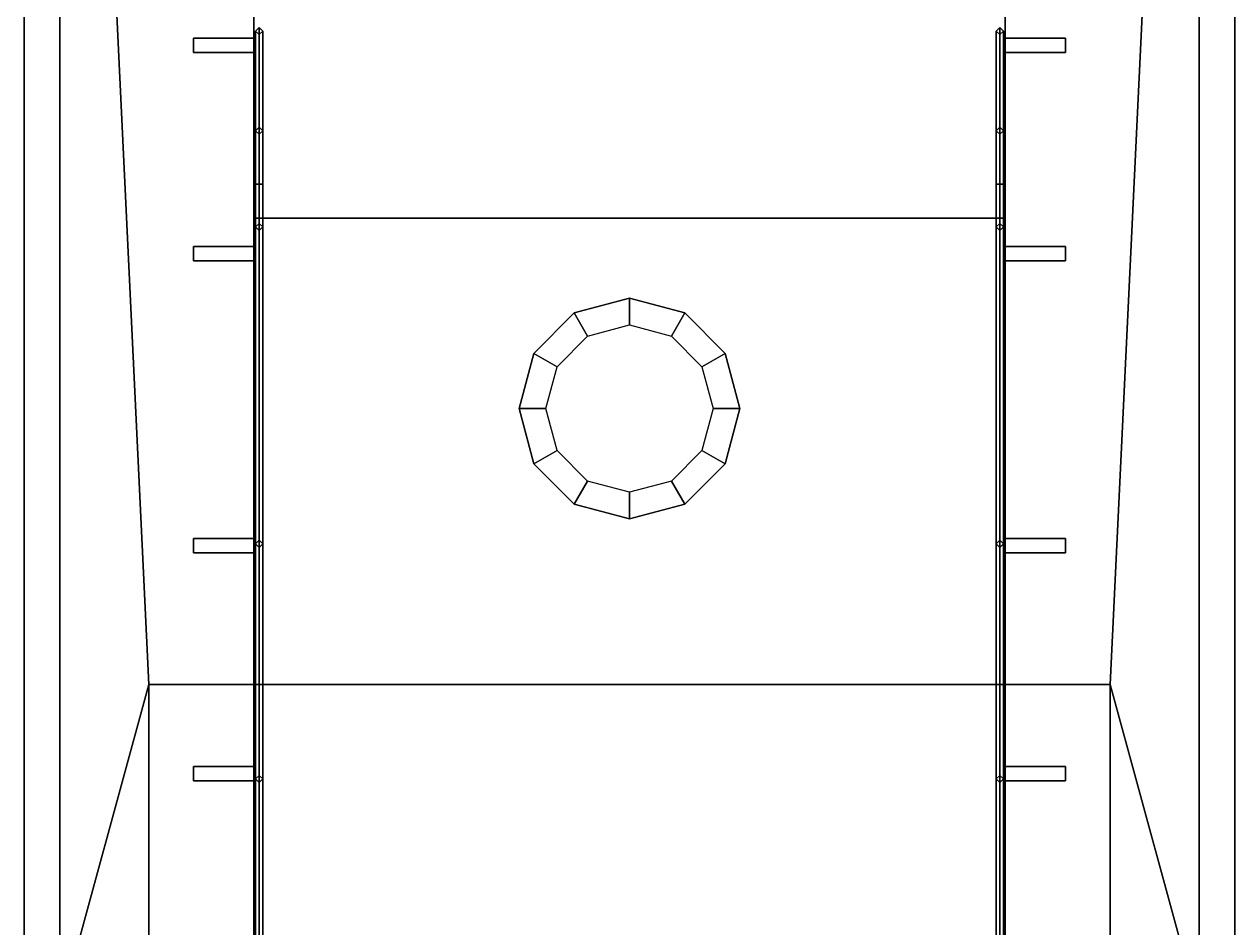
# Model space of a CAD drawing. Extents: x -3.4 to 3.4, y -22.9 to 23.6.
# Drawn here: x -3.4 to 3.4, y 10.96 to 16.04 of the extents above; entities that cross this region are included whole.
import ezdxf

# ---------------------------------------------------------------- set-up
doc = ezdxf.new("R2010")
doc.units = 0
doc.layers.get('0').update_dxf_attribs({"linetype": 'CONTINUOUS'})
doc.layers.add('SUPERSTRUCTURE', color=3, linetype='CONTINUOUS')

msp = doc.modelspace()

# ---------------------------------------------------------------- linework, layer by layer
for points in [[(-3.2, 22.79, 1.36), (-3.2, 10.5, 0.58), (-3.4, 10.5, 0.58), (-3.4, 22.79, 1.36)], [(-3.4, 22.79, 1.56), (-3.4, 10.5, 0.78), (-3.2, 10.5, 0.78), (-3.2, 22.79, 1.56)], [(-3.4, 22.79, 1.36), (-3.4, 10.5, 0.58), (-3.4, 10.5, 0.78), (-3.4, 22.79, 1.56)], [(-3.2, 22.79), (-3.2, 10.5), (-3.2, 10.5, 0.58), (-3.2, 22.79, 1.36)], [(-3.2, 22.79, 1.6), (-3.2, 10.5, 0.82), (-2.11, 10.5, 0.82), (-2.11, 22.79, 1.6)], [(3.2, 22.79), (2.7, 12.33, -1.51), (-2.7, 12.33, -1.51), (-3.2, 22.79)], [(-3.2, 10.5, -1.26), (-3.2, 10.5), (-3.2, 22.79)], [(-3.2, 22.79), (-2.7, 12.33, -1.51), (-3.2, 10.5, -1.26)], [(-3.2, 22.79, 1.56), (-3.2, 10.5, 0.78), (-3.2, 10.5, 0.82), (-3.2, 22.79, 1.6)], [(2.11, 22.79, 1.6), (2.11, 10.5, 0.82), (3.2, 10.5, 0.82), (3.2, 22.79, 1.6)], [(3.2, 22.79), (3.2, 10.5, -1.26), (2.7, 12.33, -1.51), (3.2, 22.79)], [(3.2, 10.5, 0.58), (3.2, 10.5), (3.2, 22.79), (3.2, 22.79, 1.36)], [(3.4, 22.79, 1.36), (3.4, 10.5, 0.58), (3.2, 10.5, 0.58), (3.2, 22.79, 1.36)], [(3.2, 22.79, 1.56), (3.2, 10.5, 0.78), (3.4, 10.5, 0.78), (3.4, 22.79, 1.56)], [(3.2, 22.79), (3.2, 10.5), (3.2, 10.5, -1.26), (3.2, 22.79)], [(3.2, 22.79, 1.6), (3.2, 10.5, 0.82), (3.2, 10.5, 0.78), (3.2, 22.79, 1.56)], [(3.4, 10.5, 0.78), (3.4, 10.5, 0.58), (3.4, 22.79, 1.36), (3.4, 22.79, 1.56)], [(-2.1, 15.44, 2.6), (-2.08, 15.46, 2.6), (-2.08, 16.02, 2.13), (-2.1, 16, 2.13)], [(-2.08, 15.42, 2.6), (-2.1, 15.44, 2.6), (-2.1, 16, 2.13), (-2.08, 15.98, 2.13)], [(-2.08, 15.46, 2.6), (-2.06, 15.44, 2.6), (-2.06, 16, 2.13), (-2.08, 16.02, 2.13)], [(-2.06, 15.44, 2.6), (-2.08, 15.42, 2.6), (-2.08, 15.98, 2.13), (-2.06, 16, 2.13)], [(2.06, 15.44, 2.6), (2.08, 15.46, 2.6), (2.08, 16.02, 2.13), (2.06, 16, 2.13)], [(2.08, 15.42, 2.6), (2.06, 15.44, 2.6), (2.06, 16, 2.13), (2.08, 15.98, 2.13)], [(2.08, 15.46, 2.6), (2.1, 15.44, 2.6), (2.1, 16, 2.13), (2.08, 16.02, 2.13)], [(2.1, 15.44, 2.6), (2.08, 15.42, 2.6), (2.08, 15.98, 2.13), (2.1, 16, 2.13)], [(-2.1, 15.14, 3.04), (-2.08, 15.14, 3.06), (-2.08, 15.46, 2.6), (-2.1, 15.44, 2.6)], [(-2.08, 15.14, 3.02), (-2.1, 15.14, 3.04), (-2.1, 15.44, 2.6), (-2.08, 15.42, 2.6)], [(-2.08, 15.14, 3.06), (-2.06, 15.14, 3.04), (-2.06, 15.44, 2.6), (-2.08, 15.46, 2.6)], [(-2.06, 15.14, 3.04), (-2.08, 15.14, 3.02), (-2.08, 15.42, 2.6), (-2.06, 15.44, 2.6)], [(2.06, 15.14, 3.04), (2.08, 15.14, 3.06), (2.08, 15.46, 2.6), (2.06, 15.44, 2.6)], [(2.08, 15.14, 3.02), (2.06, 15.14, 3.04), (2.06, 15.44, 2.6), (2.08, 15.42, 2.6)], [(2.08, 15.14, 3.06), (2.1, 15.14, 3.04), (2.1, 15.44, 2.6), (2.08, 15.46, 2.6)], [(2.1, 15.14, 3.04), (2.08, 15.14, 3.02), (2.08, 15.42, 2.6), (2.1, 15.44, 2.6)], [(-2.08, 10.5, 3.02), (-2.1, 10.5, 3.04), (-2.1, 15.14, 3.04), (-2.08, 15.14, 3.02)], [(-2.1, 10.5, 3.04), (-2.08, 10.5, 3.06), (-2.08, 15.14, 3.06), (-2.1, 15.14, 3.04)], [(-2.06, 10.5, 3.04), (-2.08, 10.5, 3.02), (-2.08, 15.14, 3.02), (-2.06, 15.14, 3.04)], [(-2.08, 10.5, 3.06), (-2.06, 10.5, 3.04), (-2.06, 15.14, 3.04), (-2.08, 15.14, 3.06)], [(2.08, 10.5, 3.02), (2.06, 10.5, 3.04), (2.06, 15.14, 3.04), (2.08, 15.14, 3.02)], [(2.06, 10.5, 3.04), (2.08, 10.5, 3.06), (2.08, 15.14, 3.06), (2.06, 15.14, 3.04)], [(2.1, 10.5, 3.04), (2.08, 10.5, 3.02), (2.08, 15.14, 3.02), (2.1, 15.14, 3.04)], [(2.08, 10.5, 3.06), (2.1, 10.5, 3.04), (2.1, 15.14, 3.04), (2.08, 15.14, 3.06)], [(-2.08, 14.92, 2.13), (-2.1, 14.9, 2.13), (-2.1, 14.9, 3.04), (-2.08, 14.92, 3.02)], [(-2.1, 14.9, 2.13), (-2.08, 14.88, 2.13), (-2.08, 14.88, 3.02), (-2.1, 14.9, 3.04)], [(-2.06, 14.9, 2.13), (-2.08, 14.92, 2.13), (-2.08, 14.92, 3.02), (-2.06, 14.9, 3.04)], [(-2.08, 14.88, 2.13), (-2.06, 14.9, 2.13), (-2.06, 14.9, 3.04), (-2.08, 14.88, 3.02)], [(2.08, 14.92, 2.13), (2.06, 14.9, 2.13), (2.06, 14.9, 3.04), (2.08, 14.92, 3.02)], [(2.06, 14.9, 2.13), (2.08, 14.88, 2.13), (2.08, 14.88, 3.02), (2.06, 14.9, 3.04)], [(2.1, 14.9, 2.13), (2.08, 14.92, 2.13), (2.08, 14.92, 3.02), (2.1, 14.9, 3.04)], [(2.08, 14.88, 2.13), (2.1, 14.9, 2.13), (2.1, 14.9, 3.04), (2.08, 14.88, 3.02)], [(0, 14.5, 2.13), (-0.31, 14.4169, 2.13), (-0.31, 14.4169, 2.16), (0, 14.5, 2.16)], [(0, 14.5, 2.16), (-0.31, 14.4169, 2.16), (-0.235, 14.287, 2.16), (0, 14.35, 2.16)], [(0.31, 14.4169, 2.13), (0, 14.5, 2.13), (0, 14.5, 2.16), (0.31, 14.4169, 2.16)], [(0.31, 14.4169, 2.16), (0, 14.5, 2.16), (0, 14.35, 2.16), (0.235, 14.287, 2.16)], [(-0.31, 14.4169, 2.13), (-0.5369, 14.19, 2.13), (-0.5369, 14.19, 2.16), (-0.31, 14.4169, 2.16)], [(-0.31, 14.4169, 2.16), (-0.5369, 14.19, 2.16), (-0.407, 14.115, 2.16), (-0.235, 14.287, 2.16)], [(0.5369, 14.19, 2.16), (0.31, 14.4169, 2.16), (0.235, 14.287, 2.16), (0.407, 14.115, 2.16)], [(0.5369, 14.19, 2.13), (0.31, 14.4169, 2.13), (0.31, 14.4169, 2.16), (0.5369, 14.19, 2.16)], [(-0.5369, 14.19, 2.13), (-0.62, 13.88, 2.13), (-0.62, 13.88, 2.16), (-0.5369, 14.19, 2.16)], [(-0.5369, 14.19, 2.16), (-0.62, 13.88, 2.16), (-0.47, 13.88, 2.16), (-0.407, 14.115, 2.16)], [(0.62, 13.88, 2.16), (0.5369, 14.19, 2.16), (0.407, 14.115, 2.16), (0.47, 13.88, 2.16)], [(0.62, 13.88, 2.13), (0.5369, 14.19, 2.13), (0.5369, 14.19, 2.16), (0.62, 13.88, 2.16)], [(-0.62, 13.88, 2.13), (-0.5369, 13.57, 2.13), (-0.5369, 13.57, 2.16), (-0.62, 13.88, 2.16)], [(-0.62, 13.88, 2.16), (-0.5369, 13.57, 2.16), (-0.407, 13.645, 2.16), (-0.47, 13.88, 2.16)], [(0.5369, 13.57, 2.16), (0.62, 13.88, 2.16), (0.47, 13.88, 2.16), (0.407, 13.645, 2.16)], [(0.5369, 13.57, 2.13), (0.62, 13.88, 2.13), (0.62, 13.88, 2.16), (0.5369, 13.57, 2.16)], [(-0.5369, 13.57, 2.16), (-0.31, 13.3431, 2.16), (-0.235, 13.473, 2.16), (-0.407, 13.645, 2.16)], [(0.31, 13.3431, 2.16), (0.5369, 13.57, 2.16), (0.407, 13.645, 2.16), (0.235, 13.473, 2.16)], [(-0.5369, 13.57, 2.13), (-0.31, 13.3431, 2.13), (-0.31, 13.3431, 2.16), (-0.5369, 13.57, 2.16)], [(0.31, 13.3431, 2.13), (0.5369, 13.57, 2.13), (0.5369, 13.57, 2.16), (0.31, 13.3431, 2.16)], [(-0.31, 13.3431, 2.16), (0, 13.26, 2.16), (0, 13.41, 2.16), (-0.235, 13.473, 2.16)], [(0, 13.26, 2.16), (0.31, 13.3431, 2.16), (0.235, 13.473, 2.16), (0, 13.41, 2.16)], [(-0.31, 13.3431, 2.13), (0, 13.26, 2.13), (0, 13.26, 2.16), (-0.31, 13.3431, 2.16)], [(0, 13.26, 2.13), (0.31, 13.3431, 2.13), (0.31, 13.3431, 2.16), (0, 13.26, 2.16)], [(-2.08, 13.14, 2.13), (-2.1, 13.12, 2.13), (-2.1, 13.12, 3.04), (-2.08, 13.14, 3.02)], [(-2.06, 13.12, 2.13), (-2.08, 13.14, 2.13), (-2.08, 13.14, 3.02), (-2.06, 13.12, 3.04)], [(2.08, 13.14, 2.13), (2.06, 13.12, 2.13), (2.06, 13.12, 3.04), (2.08, 13.14, 3.02)], [(2.1, 13.12, 2.13), (2.08, 13.14, 2.13), (2.08, 13.14, 3.02), (2.1, 13.12, 3.04)], [(-2.1, 13.12, 2.13), (-2.08, 13.1, 2.13), (-2.08, 13.1, 3.02), (-2.1, 13.12, 3.04)], [(-2.08, 13.1, 2.13), (-2.06, 13.12, 2.13), (-2.06, 13.12, 3.04), (-2.08, 13.1, 3.02)], [(2.06, 13.12, 2.13), (2.08, 13.1, 2.13), (2.08, 13.1, 3.02), (2.06, 13.12, 3.04)], [(2.08, 13.1, 2.13), (2.1, 13.12, 2.13), (2.1, 13.12, 3.04), (2.08, 13.1, 3.02)], [(-2.7, 12.33, -1.51), (-2.7, -7.18, -1.51), (-3.2, -7.19, -1.26), (-3.2, 10.5, -1.26)], [(2.7, 12.33, -1.51), (2.7, -7.18, -1.51), (-2.7, -7.18, -1.51), (-2.7, 12.33, -1.51)], [(3.2, 10.5, -1.26), (3.2, -7.19, -1.26), (2.7, -7.18, -1.51), (2.7, 12.33, -1.51)], [(-2.08, 11.82, 2.13), (-2.1, 11.8, 2.13), (-2.1, 11.8, 3.04), (-2.08, 11.82, 3.02)], [(-2.1, 11.8, 2.13), (-2.08, 11.78, 2.13), (-2.08, 11.78, 3.02), (-2.1, 11.8, 3.04)], [(-2.06, 11.8, 2.13), (-2.08, 11.82, 2.13), (-2.08, 11.82, 3.02), (-2.06, 11.8, 3.04)], [(-2.08, 11.78, 2.13), (-2.06, 11.8, 2.13), (-2.06, 11.8, 3.04), (-2.08, 11.78, 3.02)], [(2.08, 11.82, 2.13), (2.06, 11.8, 2.13), (2.06, 11.8, 3.04), (2.08, 11.82, 3.02)], [(2.06, 11.8, 2.13), (2.08, 11.78, 2.13), (2.08, 11.78, 3.02), (2.06, 11.8, 3.04)], [(2.1, 11.8, 2.13), (2.08, 11.82, 2.13), (2.08, 11.82, 3.02), (2.1, 11.8, 3.04)], [(2.08, 11.78, 2.13), (2.1, 11.8, 2.13), (2.1, 11.8, 3.04), (2.08, 11.78, 3.02)]]:
    msp.add_3dface(points)
at = {"layer": 'SUPERSTRUCTURE'}
for points in [[(2.11, 14.95, 2.13), (2.11, 22.79, 1.8), (-2.11, 22.79, 1.8), (-2.11, 14.95, 2.13)], [(-2.11, 14.95, 2.13), (-2.11, 22.79, 1.6), (-2.11, 10.5, 0.82), (-2.11, 10.5, 2.13)], [(-2.11, 14.95, 2.13), (-2.11, 22.79, 1.8), (-2.11, 22.79, 1.6)], [(2.11, 10.5, 0.82), (2.11, 22.79, 1.6), (2.11, 14.95, 2.13), (2.11, 10.5, 2.13)], [(2.11, 22.79, 1.6), (2.11, 22.79, 1.6), (2.11, 22.79, 1.8), (2.11, 14.95, 2.13)], [(-2.11, 15.88, 2.08), (-2.11, 15.96, 2.08), (-2.45, 15.96, 1.19), (-2.45, 15.88, 1.19)], [(-2.11, 15.96, 2.08), (-2.11, 15.96, 1.1665), (-2.45, 15.96, 1.1665), (-2.45, 15.96, 1.19)], [(-2.45, 15.96, 1.19), (-2.45, 15.96, 1.1665), (-2.45, 15.88, 1.1614), (-2.45, 15.88, 1.19)], [(2.11, 15.96, 2.08), (2.11, 15.88, 2.08), (2.45, 15.88, 1.19), (2.45, 15.96, 1.19)], [(2.45, 15.96, 1.19), (2.45, 15.96, 1.1665), (2.11, 15.96, 1.1665), (2.11, 15.96, 2.08)], [(2.45, 15.88, 1.19), (2.45, 15.88, 1.1614), (2.45, 15.96, 1.1665), (2.45, 15.96, 1.19)], [(-2.45, 15.88, 1.19), (-2.45, 15.88, 1.1614), (-2.11, 15.88, 1.1614), (-2.11, 15.88, 2.08)], [(2.11, 15.88, 2.08), (2.11, 15.88, 1.1614), (2.45, 15.88, 1.1614), (2.45, 15.88, 1.19)], [(2.11, 10.5, 2.13), (2.11, 14.95, 2.13), (-2.11, 14.95, 2.13), (-2.11, 10.5, 2.13)], [(-2.11, 14.71, 2.08), (-2.11, 14.79, 2.08), (-2.45, 14.79, 1.11), (-2.45, 14.71, 1.11)], [(-2.11, 14.79, 2.08), (-2.11, 14.79, 1.0923), (-2.45, 14.79, 1.0923), (-2.45, 14.79, 1.11)], [(-2.45, 14.79, 1.11), (-2.45, 14.79, 1.0923), (-2.45, 14.71, 1.0872), (-2.45, 14.71, 1.11)], [(2.11, 14.79, 2.08), (2.11, 14.71, 2.08), (2.45, 14.71, 1.11), (2.45, 14.79, 1.11)], [(2.45, 14.79, 1.11), (2.45, 14.79, 1.0923), (2.11, 14.79, 1.0923), (2.11, 14.79, 2.08)], [(2.45, 14.71, 1.11), (2.45, 14.71, 1.0872), (2.45, 14.79, 1.0923), (2.45, 14.79, 1.11)], [(-2.45, 14.71, 1.11), (-2.45, 14.71, 1.0872), (-2.11, 14.71, 1.0872), (-2.11, 14.71, 2.08)], [(2.11, 14.71, 2.08), (2.11, 14.71, 1.0872), (2.45, 14.71, 1.0872), (2.45, 14.71, 1.11)], [(-2.11, 13.07, 2.08), (-2.11, 13.15, 2.08), (-2.45, 13.15, 1.01), (-2.45, 13.07, 1.01)], [(-2.11, 13.15, 2.08), (-2.11, 13.15, 0.9882), (-2.45, 13.15, 0.9882), (-2.45, 13.15, 1.01)], [(-2.45, 13.15, 1.01), (-2.45, 13.15, 0.9882), (-2.45, 13.07, 0.9831), (-2.45, 13.07, 1.01)], [(2.11, 13.15, 2.08), (2.11, 13.07, 2.08), (2.45, 13.07, 1.01), (2.45, 13.15, 1.01)], [(2.45, 13.15, 1.01), (2.45, 13.15, 0.9882), (2.11, 13.15, 0.9882), (2.11, 13.15, 2.08)], [(2.45, 13.07, 1.01), (2.45, 13.07, 0.9831), (2.45, 13.15, 0.9882), (2.45, 13.15, 1.01)], [(-2.45, 13.07, 1.01), (-2.45, 13.07, 0.9831), (-2.11, 13.07, 0.9831), (-2.11, 13.07, 2.08)], [(2.11, 13.07, 2.08), (2.11, 13.07, 0.9831), (2.45, 13.07, 0.9831), (2.45, 13.07, 1.01)], [(-2.11, 11.79, 2.08), (-2.11, 11.87, 2.08), (-2.45, 11.87, 0.93), (-2.45, 11.79, 0.93)], [(-2.11, 11.87, 2.08), (-2.11, 11.87, 0.9069), (-2.45, 11.87, 0.9069), (-2.45, 11.87, 0.93)], [(-2.45, 11.87, 0.93), (-2.45, 11.87, 0.9069), (-2.45, 11.79, 0.9019), (-2.45, 11.79, 0.93)], [(2.45, 11.87, 0.93), (2.45, 11.87, 0.9069), (2.11, 11.87, 0.9069), (2.11, 11.87, 2.08)], [(2.11, 11.87, 2.08), (2.11, 11.79, 2.08), (2.45, 11.79, 0.93), (2.45, 11.87, 0.93)], [(2.45, 11.79, 0.93), (2.45, 11.79, 0.9019), (2.45, 11.87, 0.9069), (2.45, 11.87, 0.93)], [(-2.45, 11.79, 0.93), (-2.45, 11.79, 0.9019), (-2.11, 11.79, 0.9019), (-2.11, 11.79, 2.08)], [(2.11, 11.79, 2.08), (2.11, 11.79, 0.9019), (2.45, 11.79, 0.9019), (2.45, 11.79, 0.93)]]:
    msp.add_3dface(points, dxfattribs=at)

doc.saveas('drawing.dxf')
